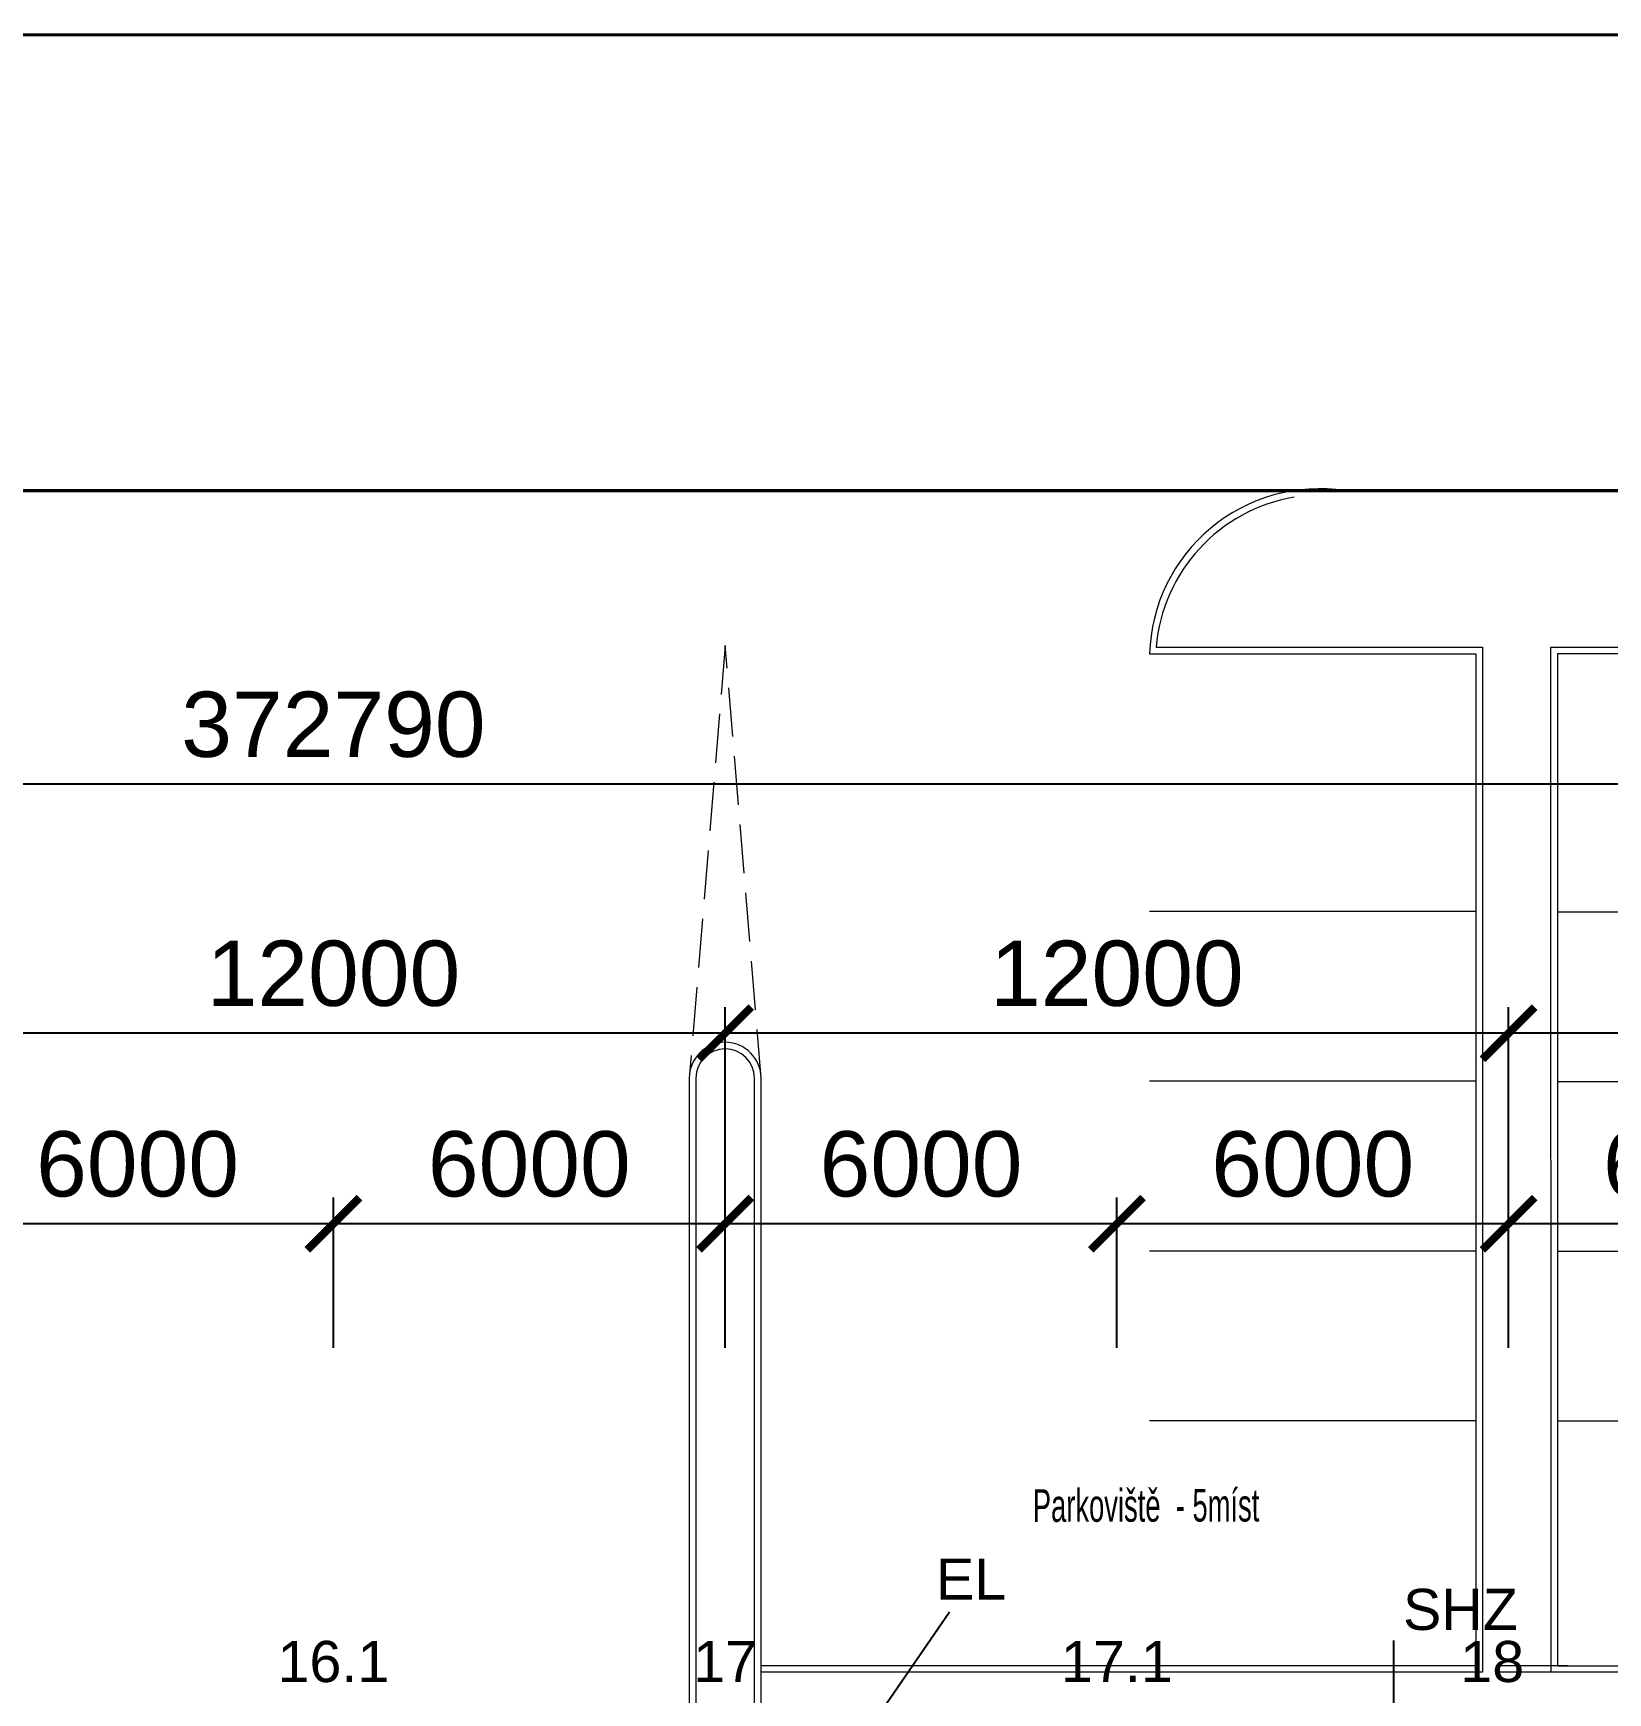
# Model space of a CAD drawing. Header units: millimetres. Extents: x 325046 to 1268204, y 1875583 to 2761998.
# Drawn here: x 887480 to 911599, y 2593948 to 2619370 of the extents above; entities that cross this region are included whole.
import ezdxf
from ezdxf.enums import TextEntityAlignment as Align

# ---------------------------------------------------------------- set-up
doc = ezdxf.new("R2010")
doc.units = ezdxf.units.MM
doc.header["$LTSCALE"] = 100
doc.header["$PDMODE"] = 65
doc.linetypes.add('Carkovana', pattern=[0.21, 0.15, -0.06])
for name, color, linetype in [('Kanal - napojení', 2, 'Continuous'), ('Kóty osové', 5, 'Continuous'), ('Popis - dílčí', 5, 'Continuous')]:
    doc.layers.add(name, color=color, linetype=linetype)
for name, color, linetype, lineweight, true_color in [('Komunikace - obrys - 1.etapa', 7, 'Continuous', 15, 0x901be4), ('Parkování - obrys - 2.etapa', 7, 'Continuous', 13, 0x1a63a8), ('Parkování - členění - 2. etapa', 7, 'Continuous', 9, 0x4f4fb0)]:
    doc.layers.add(name, color=color, linetype=linetype, lineweight=lineweight, true_color=true_color)
doc.layers.add('Popis OS', color=7, linetype='Continuous', true_color=0xbd0a5d)
doc.styles.add('ARIL-TENKÝ', font='arial.ttf')
doc.styles.add('ROZPISKA', font='arial.ttf', dxfattribs={"width": 0.6})
doc.dimstyles.new('400', dxfattribs={"dimscale": 400, "dimtxt": 2.5, "dimasz": 2, "dimexe": 1, "dimexo": 12, "dimgap": 1, "dimtad": 1, "dimdec": 0, "dimzin": 0, "dimdsep": 46, "dimtxsty": 'ARIL-TENKÝ', "dimblk": 'ARCHTICK', "dimcen": 4, "dimdle": 1, "dimclrd": 256, "dimclre": 256, "dimclrt": 7, "dimadec": 0, "dimazin": 0, "dimtfac": 1, "dimtdec": 0, "dimtix": 1, "dimtofl": 0, "dimtmove": 0, "dimatfit": 0, "dimldrblk": 'OBLIQUE', "dimfxl": 1, "dimtolj": 1, "dimtzin": 0, "dimlwd": -1, "dimlwe": -1, "dimarcsym": 0})

# ---------------------------------------------------------------- blocks, each defined once
blk = doc.blocks.new('_ARCHTICK')
at = {"color": 0, "linetype": 'ByBlock', "const_width": 0.15}
blk.add_lwpolyline([(-0.5, -0.5), (0.5, 0.5)], dxfattribs=at)
blk = doc.blocks.new('*D164')
at = {"layer": 'Defpoints', "color": 0, "transparency": 16777216}
for p in [(910079, 2601134), (910079, 2594432), (916079, 2594432)]:
    blk.add_point(p, dxfattribs=at)
at = {"layer": 'Kóty osové', "transparency": 16777216}
for p, q in [((910079, 2599232), (910079, 2601534)), ((916079, 2599232), (916079, 2601534)), ((916479, 2601134), (909679, 2601134))]:
    blk.add_line(p, q, dxfattribs=at)
at = {"layer": 'Kóty osové', "transparency": 16777216, "xscale": 800, "yscale": 800, "zscale": 800, "rotation": 180}
blk.add_blockref('_ARCHTICK', (910079, 2601134), dxfattribs=at)
at = {"layer": 'Kóty osové', "transparency": 16777216, "xscale": 800, "yscale": 800, "zscale": 800}
blk.add_blockref('_ARCHTICK', (916079, 2601134), dxfattribs=at)
at = {"layer": 'Kóty osové', "color": 7, "transparency": 16777216, "insert": (913079, 2602044), "char_height": 1000, "attachment_point": 5, "style": 'ARIL-TENKÝ'}
blk.add_mtext('\\A1;6000', dxfattribs=at)
blk = doc.blocks.new('_Oblique')
at = {"color": 0, "lineweight": -2}
blk.add_line((-0.5, -0.5), (0.5, 0.5), dxfattribs=at)
blk = doc.blocks.new('*D165')
at = {"layer": 'Defpoints', "color": 0, "transparency": 16777216}
for p in [(904079, 2601134), (904079, 2594432), (910079, 2594432)]:
    blk.add_point(p, dxfattribs=at)
at = {"layer": 'Kóty osové', "transparency": 16777216}
for p, q in [((904079, 2599232), (904079, 2601534)), ((910079, 2599232), (910079, 2601534)), ((910479, 2601134), (903679, 2601134))]:
    blk.add_line(p, q, dxfattribs=at)
at = {"layer": 'Kóty osové', "transparency": 16777216, "xscale": 800, "yscale": 800, "zscale": 800, "rotation": 180}
blk.add_blockref('_ARCHTICK', (904079, 2601134), dxfattribs=at)
at = {"layer": 'Kóty osové', "transparency": 16777216, "xscale": 800, "yscale": 800, "zscale": 800}
blk.add_blockref('_ARCHTICK', (910079, 2601134), dxfattribs=at)
at = {"layer": 'Kóty osové', "color": 7, "transparency": 16777216, "insert": (907079, 2602044), "char_height": 1000, "attachment_point": 5, "style": 'ARIL-TENKÝ'}
blk.add_mtext('\\A1;6000', dxfattribs=at)
blk = doc.blocks.new('*D166')
at = {"layer": 'Defpoints', "color": 0, "transparency": 16777216}
for p in [(898079, 2601134), (898079, 2594432), (904079, 2594432)]:
    blk.add_point(p, dxfattribs=at)
at = {"layer": 'Kóty osové', "transparency": 16777216}
for p, q in [((898079, 2599232), (898079, 2601534)), ((904079, 2599232), (904079, 2601534)), ((904479, 2601134), (897679, 2601134))]:
    blk.add_line(p, q, dxfattribs=at)
at = {"layer": 'Kóty osové', "transparency": 16777216, "xscale": 800, "yscale": 800, "zscale": 800, "rotation": 180}
blk.add_blockref('_ARCHTICK', (898079, 2601134), dxfattribs=at)
at = {"layer": 'Kóty osové', "transparency": 16777216, "xscale": 800, "yscale": 800, "zscale": 800}
blk.add_blockref('_ARCHTICK', (904079, 2601134), dxfattribs=at)
at = {"layer": 'Kóty osové', "color": 7, "transparency": 16777216, "insert": (901079, 2602044), "char_height": 1000, "attachment_point": 5, "style": 'ARIL-TENKÝ'}
blk.add_mtext('\\A1;6000', dxfattribs=at)
blk = doc.blocks.new('*D167')
at = {"layer": 'Defpoints', "color": 0, "transparency": 16777216}
for p in [(892079, 2601134), (892079, 2594432), (898079, 2594432)]:
    blk.add_point(p, dxfattribs=at)
at = {"layer": 'Kóty osové', "transparency": 16777216}
for p, q in [((892079, 2599232), (892079, 2601534)), ((898079, 2599232), (898079, 2601534)), ((898479, 2601134), (891679, 2601134))]:
    blk.add_line(p, q, dxfattribs=at)
at = {"layer": 'Kóty osové', "transparency": 16777216, "xscale": 800, "yscale": 800, "zscale": 800, "rotation": 180}
blk.add_blockref('_ARCHTICK', (892079, 2601134), dxfattribs=at)
at = {"layer": 'Kóty osové', "transparency": 16777216, "xscale": 800, "yscale": 800, "zscale": 800}
blk.add_blockref('_ARCHTICK', (898079, 2601134), dxfattribs=at)
at = {"layer": 'Kóty osové', "color": 7, "transparency": 16777216, "insert": (895079, 2602044), "char_height": 1000, "attachment_point": 5, "style": 'ARIL-TENKÝ'}
blk.add_mtext('\\A1;6000', dxfattribs=at)
blk = doc.blocks.new('*D168')
at = {"layer": 'Defpoints', "color": 0, "transparency": 16777216}
for p in [(886079, 2601134), (886079, 2594432), (892079, 2594432)]:
    blk.add_point(p, dxfattribs=at)
at = {"layer": 'Kóty osové', "transparency": 16777216}
for p, q in [((886079, 2599232), (886079, 2601534)), ((892079, 2599232), (892079, 2601534)), ((892479, 2601134), (885679, 2601134))]:
    blk.add_line(p, q, dxfattribs=at)
at = {"layer": 'Kóty osové', "transparency": 16777216, "xscale": 800, "yscale": 800, "zscale": 800, "rotation": 180}
blk.add_blockref('_ARCHTICK', (886079, 2601134), dxfattribs=at)
at = {"layer": 'Kóty osové', "transparency": 16777216, "xscale": 800, "yscale": 800, "zscale": 800}
blk.add_blockref('_ARCHTICK', (892079, 2601134), dxfattribs=at)
at = {"layer": 'Kóty osové', "color": 7, "transparency": 16777216, "insert": (889079, 2602044), "char_height": 1000, "attachment_point": 5, "style": 'ARIL-TENKÝ'}
blk.add_mtext('\\A1;6000', dxfattribs=at)
blk = doc.blocks.new('*D215')
at = {"layer": 'Defpoints', "color": 0, "transparency": 16777216}
for p in [(886079, 2604052), (898079, 2599232), (886079, 2594552)]:
    blk.add_point(p, dxfattribs=at)
at = {"layer": 'Kóty osové', "transparency": 16777216}
for p, q in [((886079, 2599352), (886079, 2604452)), ((898079, 2604032), (898079, 2604452)), ((898479, 2604052), (885679, 2604052))]:
    blk.add_line(p, q, dxfattribs=at)
at = {"layer": 'Kóty osové', "transparency": 16777216, "xscale": 800, "yscale": 800, "zscale": 800, "rotation": 180}
blk.add_blockref('_ARCHTICK', (886079, 2604052), dxfattribs=at)
at = {"layer": 'Kóty osové', "transparency": 16777216, "xscale": 800, "yscale": 800, "zscale": 800}
blk.add_blockref('_ARCHTICK', (898079, 2604052), dxfattribs=at)
at = {"layer": 'Kóty osové', "color": 7, "transparency": 16777216, "insert": (892079, 2604963), "char_height": 1000, "attachment_point": 5, "style": 'ARIL-TENKÝ'}
blk.add_mtext('\\A1;12000', dxfattribs=at)
blk = doc.blocks.new('*D216')
at = {"layer": 'Defpoints', "color": 0, "transparency": 16777216}
for p in [(898079, 2604052), (910079, 2599232), (898079, 2594552)]:
    blk.add_point(p, dxfattribs=at)
at = {"layer": 'Kóty osové', "transparency": 16777216}
for p, q in [((898079, 2599352), (898079, 2604452)), ((910079, 2604032), (910079, 2604452)), ((910479, 2604052), (897679, 2604052))]:
    blk.add_line(p, q, dxfattribs=at)
at = {"layer": 'Kóty osové', "transparency": 16777216, "xscale": 800, "yscale": 800, "zscale": 800, "rotation": 180}
blk.add_blockref('_ARCHTICK', (898079, 2604052), dxfattribs=at)
at = {"layer": 'Kóty osové', "transparency": 16777216, "xscale": 800, "yscale": 800, "zscale": 800}
blk.add_blockref('_ARCHTICK', (910079, 2604052), dxfattribs=at)
at = {"layer": 'Kóty osové', "color": 7, "transparency": 16777216, "insert": (904079, 2604963), "char_height": 1000, "attachment_point": 5, "style": 'ARIL-TENKÝ'}
blk.add_mtext('\\A1;12000', dxfattribs=at)
blk = doc.blocks.new('*D217')
at = {"layer": 'Defpoints', "color": 0, "transparency": 16777216}
for p in [(910079, 2604052), (922079, 2599232), (910079, 2594552)]:
    blk.add_point(p, dxfattribs=at)
at = {"layer": 'Kóty osové', "transparency": 16777216}
for p, q in [((910079, 2599352), (910079, 2604452)), ((922079, 2604032), (922079, 2604452)), ((922479, 2604052), (909679, 2604052))]:
    blk.add_line(p, q, dxfattribs=at)
at = {"layer": 'Kóty osové', "transparency": 16777216, "xscale": 800, "yscale": 800, "zscale": 800, "rotation": 180}
blk.add_blockref('_ARCHTICK', (910079, 2604052), dxfattribs=at)
at = {"layer": 'Kóty osové', "transparency": 16777216, "xscale": 800, "yscale": 800, "zscale": 800}
blk.add_blockref('_ARCHTICK', (922079, 2604052), dxfattribs=at)
at = {"layer": 'Kóty osové', "color": 7, "transparency": 16777216, "insert": (916079, 2604963), "char_height": 1000, "attachment_point": 5, "style": 'ARIL-TENKÝ'}
blk.add_mtext('\\A1;12000', dxfattribs=at)
blk = doc.blocks.new('*D1556')
at = {"layer": 'Defpoints', "color": 0, "transparency": 16777216}
for p in [(705684, 2607866), (705684, 2591363), (1078474, 2591363)]:
    blk.add_point(p, dxfattribs=at)
at = {"layer": 'Kóty osové', "transparency": 16777216}
for p, q in [((705684, 2596163), (705684, 2608266)), ((1078474, 2596163), (1078474, 2608266)), ((1078874, 2607866), (705284, 2607866))]:
    blk.add_line(p, q, dxfattribs=at)
at = {"layer": 'Kóty osové', "transparency": 16777216, "xscale": 800, "yscale": 800, "zscale": 800, "rotation": 180}
blk.add_blockref('_ARCHTICK', (705684, 2607866), dxfattribs=at)
at = {"layer": 'Kóty osové', "transparency": 16777216, "xscale": 800, "yscale": 800, "zscale": 800}
blk.add_blockref('_ARCHTICK', (1078474, 2607866), dxfattribs=at)
at = {"layer": 'Kóty osové', "color": 7, "transparency": 16777216, "insert": (892079, 2608777), "char_height": 1000, "attachment_point": 5, "style": 'ARIL-TENKÝ'}
blk.add_mtext('\\A1;372790', dxfattribs=at)

msp = doc.modelspace()

# ---------------------------------------------------------------- linework, layer by layer
at = {"layer": 'Kanal - napojení', "linetype": 'ByBlock', "ltscale": 100}
for points in [[(901517.6, 2595184.2), (899203.3, 2591821), (899203.3, 2591041.5), (899140.3, 2591134), (899203.3, 2591041.5), (899255.6, 2591127.5)], [(908318.2, 2594750.6), (908318.2, 2589630.6), (908524.9, 2590209.7), (908318.2, 2589630.6), (908092.1, 2590222.1)]]:
    msp.add_lwpolyline(points, dxfattribs=at)
at = {"layer": 'Komunikace - obrys - 1.etapa', "const_width": 50}
msp.add_lwpolyline([(683105.6, 2424627.7, -0.409908), (701103.7, 2442362.7), (756229.3, 2442362.7, 0.1823104), (779342.4, 2451080, -0.3771817), (799815.1, 2451079.1, 0.1851001), (823594.2, 2442320.1), (995603.3, 2442362.7), (995601.3, 2449363.8), (830802.7, 2449363.2, -0.1831268), (804292.9, 2459409.4, 0.3789644), (775131.9, 2459409.3, -0.1831263), (748622.2, 2449362.9), (701103.7, 2449362.7, -0.4142146), (683103.7, 2467362.7), (683287.9, 2588698.6, -0.4137746), (706988.3, 2612362.6), (1097273.7, 2612362.7), (1097273.8, 2619345.1), (706104.2, 2619344.9, 0.414219), (676103.7, 2589344.9), (676103.7, 2424627.7)], format="xyb", dxfattribs=at)
at = {"layer": 'Parkování - obrys - 2.etapa'}
for p, q in [((910978.8, 2594363), (909928.8, 2594363.5)), ((910978.8, 2594263), (909928.8, 2594263.5))]:
    msp.add_line(p, q, dxfattribs=at)
for points in [[(896078.7, 2612362.7), (907578.6, 2612362.7, 0.4500304), (904578.5, 2609862.9), (909578.5, 2609862.9), (909578.8, 2594363), (898628.8, 2594363)], [(924043.5, 2612362.7), (913613.7, 2612362.7, -0.3620238), (915828.5, 2609862.9), (910828.5, 2609862.9), (910828.6, 2594363), (926828.6, 2594363), (926828.5, 2609862.9), (921828.5, 2609862.9, -0.3620318), (924043.5, 2612362.7, -1.8408205)], [(906793.4, 2612262.7, 0.3415768), (904678.5, 2609962.9), (909678.5, 2609962.9), (909678.8, 2594263), (898628.8, 2594263)], [(924043.4, 2612262.7, 0.3415768), (921928.5, 2609962.9), (926928.5, 2609962.9), (926928.8, 2594263), (910728.8, 2594263), (910728.5, 2609962.9), (915728.5, 2609962.9, 0.3325179), (913613.7, 2612262.7, 0.3944221)]]:
    msp.add_lwpolyline(points, format="xyb", dxfattribs=at)
at = {"layer": 'Parkování - členění - 2. etapa'}
for p, q in [((909578.7, 2605915.1), (904578.7, 2605915.1)), ((910828.6, 2605913), (915828.6, 2605913)), ((909578.7, 2603315.1), (904578.7, 2603315.1)), ((910828.6, 2603313), (915828.6, 2603313)), ((909578.7, 2600715.1), (904578.7, 2600715.1)), ((910828.6, 2600713), (915828.6, 2600713)), ((909578.7, 2598115.1), (904578.7, 2598115.1)), ((910828.6, 2598113), (915828.6, 2598113))]:
    msp.add_line(p, q, dxfattribs=at)
at = {"layer": 'Parkování - členění - 2. etapa', "linetype": 'Carkovana', "ltscale": 50}
msp.add_lwpolyline([(898629.2, 2603362.7), (898079.2, 2609989.8), (897529.2, 2603362.8)], dxfattribs=at)
at = {"layer": 'Parkování - členění - 2. etapa'}
msp.add_lwpolyline([(898628.7, 2591362.7), (898629.2, 2603362.7, 1), (897529.2, 2603362.8), (897528.7, 2591362.8), (898628.7, 2591362.7)], format="xyb", dxfattribs=at)
msp.add_lwpolyline([(898528.7, 2591462.7), (898529.2, 2603362.7, 1), (897629.2, 2603362.8), (897628.7, 2591462.8)], format="xyb", close=True, dxfattribs=at)

# ---------------------------------------------------------------- texts
at = {"layer": 'Kanal - napojení', "linetype": 'ByBlock', "ltscale": 100, "style": 'ARIL-TENKÝ'}
for s, p in [('EL', (901847.6, 2595689.2)), ('SHZ', (909341.7, 2595226.2))]:
    msp.add_text(s, height=630, dxfattribs=at).set_placement(p, align=Align.MIDDLE_CENTER)
at = {"layer": 'Popis - dílčí', "style": 'ROZPISKA', "width": 0.6}
msp.add_text('Parkoviště  - 5míst', height=500, rotation=0.1087, dxfattribs=at).set_placement((902792, 2596566.2))
at = {"layer": 'Popis OS', "linetype": 'ByBlock', "style": 'ARIL-TENKÝ'}
for s, p in [('16.1', (892078.7, 2594427.7)), ('17', (898078.7, 2594427.7)), ('17.1', (904078.7, 2594427.7)), ('18', (909828.7, 2594427.7))]:
    msp.add_text(s, height=630, dxfattribs=at).set_placement(p, align=Align.MIDDLE_CENTER)

# ---------------------------------------------------------------- dimensions: what is measured, and where the dimension line sits
at = {"layer": 'Kóty osové'}
for base, p1, p2, picture, middle in [((705683.7, 2607865.8), (1078473.7, 2591362.7), (705683.7, 2591362.7), '*D1556', (892078.7, 2608776.8)), ((886078.7, 2604052.4), (898078.7, 2599231.5), (886078.7, 2594551.5), '*D215', (892078.7, 2604963)), ((898078.7, 2604052.4), (910078.7, 2599231.5), (898078.7, 2594551.5), '*D216', (904078.7, 2604963)), ((910078.7, 2604052.4), (922078.7, 2599231.5), (910078.7, 2594551.5), '*D217', (916078.7, 2604963)), ((886078.7, 2601133.6), (892078.7, 2594431.5), (886078.7, 2594431.5), '*D168', (889078.7, 2602044.2)), ((892078.7, 2601133.6), (898078.7, 2594431.5), (892078.7, 2594431.5), '*D167', (895078.7, 2602044.2)), ((898078.7, 2601133.6), (904078.7, 2594431.5), (898078.7, 2594431.5), '*D166', (901078.7, 2602044.2)), ((904078.7, 2601133.6), (910078.7, 2594431.5), (904078.7, 2594431.5), '*D165', (907078.7, 2602044.2)), ((910078.7, 2601133.6), (916078.7, 2594431.5), (910078.7, 2594431.5), '*D164', (913078.7, 2602044.2))]:
    dim = msp.add_linear_dim(base=base, p1=p1, p2=p2, dimstyle='400', override={"dimtmove": 1}, dxfattribs=at)
    dim.commit()
    dim.dimension.update_dxf_attribs({"geometry": picture, "text_midpoint": middle})

doc.saveas('drawing.dxf')
